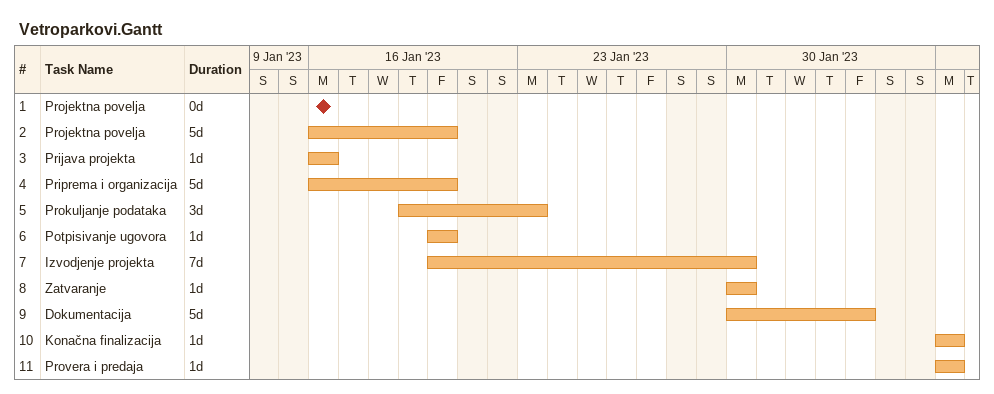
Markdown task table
Vetroparkovi.Gantt

| ID | Task | Duration | Start | Finish |
|---|---|---|---|---|
| 1 | Projektna povelja | 0d | 2023-01-16 | 2023-01-16 |
| 2 | Projektna povelja | 5d | 2023-01-16 | 2023-01-20 |
| 3 | Prijava projekta | 1d | 2023-01-16 | 2023-01-16 |
| 4 | Priprema i organizacija | 5d | 2023-01-16 | 2023-01-20 |
| 5 | Prokuljanje podataka | 3d | 2023-01-19 | 2023-01-23 |
| 6 | Potpisivanje ugovora | 1d | 2023-01-20 | 2023-01-20 |
| 7 | Izvodjenje projekta | 7d | 2023-01-20 | 2023-01-30 |
| 8 | Zatvaranje | 1d | 2023-01-30 | 2023-01-30 |
| 9 | Dokumentacija | 5d | 2023-01-30 | 2023-02-03 |
| 10 | Konačna finalizacija | 1d | 2023-02-06 | 2023-02-06 |
| 11 | Provera i predaja | 1d | 2023-02-06 | 2023-02-06 |
